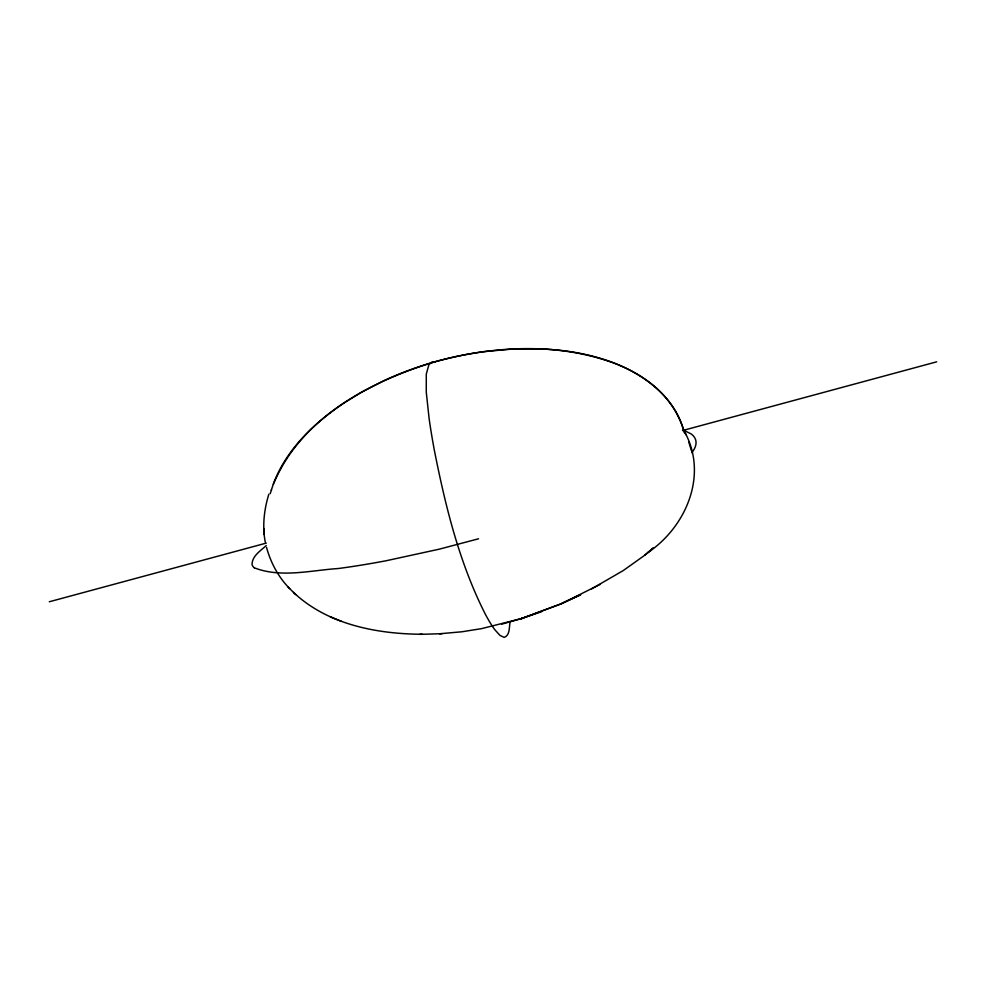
<?xml version="1.0" encoding="UTF-8"?>
<svg xmlns="http://www.w3.org/2000/svg" width="986" height="986" viewBox="0 0 986 986"><rect width="100%" height="100%" fill="white"/><g stroke="black" fill="none" stroke-linecap="round" stroke-linejoin="round"><path stroke-width="1.48" d="M510.021 622.326C509.096 627.269 510.045 635.489 504.166 637.387L500.001 635.428L494.824 629.721A175.989 25.722 74.8 0 1 485.58 614.685C459.488 563.437 445.623 507.026 434.481 450.922A174.312 25.279 75.1 0 1 429.12 418.594L426.272 392.194L426.285 374.162L428.861 364.783L431.572 362.207L434.764 361.85C492.766 345.901 556.24 342.216 613.538 362.934C645.201 374.89 676.076 398.245 684.247 432.669M268.858 494.183C264.075 509.602 262.202 526.154 265.259 542.103M271.298 490.165L273.541 483.534M270.189 493.69L271.544 489.685M273.344 484.336C300.52 418.36 369.627 381.459 434.764 361.85M273.935 482.437C284.818 454.312 305.943 431.437 329.595 413.331A278.138 261.043 9.8 0 1 345.334 402.128L361.924 391.997L383.677 380.806A336.053 312.587 7.4 0 1 483.929 351.632L514.174 348.896L539.576 348.847A277.3 260.711 7.7 0 1 554.847 349.833C606.18 354.11 667.239 376.245 683.668 430.241L691.149 433.914A168.273 40.722 -16.6 0 1 694.773 437.833C697.755 442.763 695.167 448.803 691.691 452.734M644.671 555.315L653.04 548.13L644.671 555.315L623.263 570.549L591.317 589.061M647.876 552.604C686.01 526.857 707.899 475.696 685.184 432.916M266.269 545.578C260.649 550.669 252.342 555.821 252.022 564.189A91.18 21.396 -18.3 0 0 254.277 567.776M600.314 584.291L560.972 603.937L521.335 618.629L561.305 603.715M521.335 618.629L541.758 611.64M478.543 538.787L439.386 549.14L386.364 560.701A298.216 65.618 -16.9 0 1 338.235 568.528C310.738 570.339 280.764 578.215 254.277 567.788M501.517 624.224L522.136 618.382L481.71 628.612L461.892 631.779L439.62 633.764M49.3 601.768L266.319 543.089M682.522 430.562L936.7 361.825M293.508 592.438C327.635 624.631 376.997 634.023 422.365 634.269M419.826 634.355L442.085 633.69M330.174 616.768L341.366 621.316M266.553 547.489C270.756 562.784 278.422 577.229 289.637 588.556M287.776 586.707L295.627 594.533M684.654 431.917L686.01 434.764M691.371 450.553L688.857 442.283M263.829 528.632L264.186 534.56M580.52 594.78L560.652 603.999L580.544 594.841"/></g></svg>
